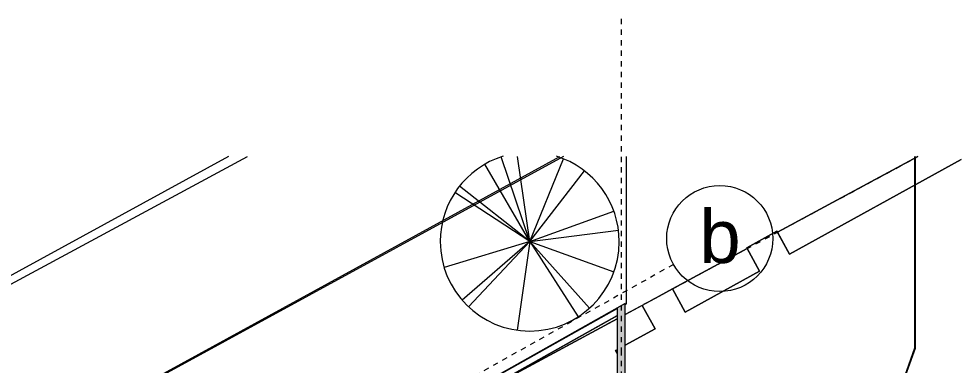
# Model space of a CAD drawing. Header units: metres. Extents: x -16.5 to 80.2, y 17.9 to 114.6.
# Drawn here: x 43.03 to 60.79, y 86.29 to 92.82 of the extents above; entities that cross this region are included whole.
import ezdxf

# ---------------------------------------------------------------- set-up
doc = ezdxf.new("R2010")
doc.units = ezdxf.units.M
doc.linetypes.add('IMPORT-HIDDEN2 _2_', pattern=[0.023813, 0.015875, -0.007938])
doc.linetypes.add('LíneaDeRejilla', pattern=[0.021, 0.012, -0.003, 0.003, -0.003])
for name, color, linetype, lineweight in [('00_URB_HUELLA JARDÍN', 7, 'Continuous', 5), ('00_URB_ZONAS VERDES_NO CTA', 63, 'Continuous', 5), ('00_VIA LOCAL LOTE A SEGREGAR', 253, 'Continuous', 5), ('A-MURO', 113, 'Continuous', 9), ('A-MURO-ACHU', 111, 'Continuous', 9), ('A-PISO', 51, 'Continuous', 9), ('A-PSAJ-ARBOL', 71, 'Continuous', 5), ('A-WALL', 113, 'Continuous', 18), ('A07-PROYECCION-01', 8, 'IMPORT-HIDDEN2 _2_', 5), ('H-HID-APAR', 6, 'Continuous', 5), ('S-REJI', 1, 'Continuous', 5), ('S-REJI-IDEN', 1, 'Continuous', 5)]:
    doc.layers.add(name, color=color, linetype=linetype, lineweight=lineweight)
doc.styles.add('Arial_5', font='arial.ttf', dxfattribs={"height": 1})

# ---------------------------------------------------------------- blocks, each defined once
blk = doc.blocks.new('DISPOSICIÓN URBANA JARDIN_dwg-1215257-Nivel 2')
at = {"layer": '00_URB_HUELLA JARDÍN', "color": 253, "flags": 128}
for points in [[(79.172, 127.528), (77.289, 124.349), (76.859, 124.602), (76.529, 124.045), (76.959, 123.789), (76.143, 122.412), (75.712, 122.668), (75.381, 122.108), (75.812, 121.853), (75.484, 121.3)], [(75.397, 121.152), (75.379, 121.122), (75.434, 121.089)]]:
    blk.add_lwpolyline(points, dxfattribs=at)
at = {"layer": '00_URB_ZONAS VERDES_NO CTA', "color": 254}
for p, q in [((75.19, 121.802), (75.566, 122.422)), ((73.62, 119.214), (75.102, 121.656)), ((75.102, 121.656), (73.62, 119.214))]:
    blk.add_line(p, q, dxfattribs=at)
at = {"layer": '00_URB_ZONAS VERDES_NO CTA', "color": 254, "flags": 128}
for points in [[(78.443, 127.163), (76.881, 124.589), (77.289, 124.349), (79.172, 127.528)], [(75.566, 122.422), (75.712, 122.668), (75.715, 122.666), (76.545, 124.035), (76.529, 124.045), (76.859, 124.602), (76.881, 124.589), (78.443, 127.163)], [(75.484, 121.3), (75.812, 121.853), (75.377, 122.11), (75.19, 121.802)], [(75.434, 121.089), (75.379, 121.122), (75.397, 121.152)]]:
    blk.add_lwpolyline(points, dxfattribs=at)
blk.add_lwpolyline([(76.959, 123.789), (76.545, 124.035), (75.715, 122.666), (76.143, 122.412)], close=True, dxfattribs=at)
at = {"layer": '00_VIA LOCAL LOTE A SEGREGAR', "color": 254, "flags": 128}
blk.add_lwpolyline([(50.324, 91.464), (54.768, 99.713), (67.544, 120.767)], dxfattribs=at)
at = {"layer": 'A07-PROYECCION-01', "color": 254}
for p, q in [((75.19, 121.802), (78.443, 127.163)), ((73.62, 119.214), (75.102, 121.656))]:
    blk.add_line(p, q, dxfattribs=at)
blk = doc.blocks.new('M_RPC Tree - Deciduous - Scarlet Oak - 6 mts-1356157-Nivel 2')
at = {"layer": 'A-PSAJ-ARBOL'}
for q in [(-0.23, 1.605), (-0.848, 1.458), (-0.539, 1.598), (0.634, 1.563), (1.032, 1.334), (-1.409, 0.927), (-1.323, 1.046), (1.585, 0.575), (1.673, 0.215), (-1.615, -0.485), (-1.277, -1.101), (-1.155, -1.229), (-0.24, -1.669), (0.91, -1.42), (1.129, -1.253), (1.587, -0.57)]:
    blk.add_line((0, 0), q, dxfattribs=at)
for start, end in [(107.3762, 180), (360, 72.6238), (180, 360)]:
    blk.add_arc((0, 0), 1.687, start, end, dxfattribs=at)
blk = doc.blocks.new('Grid - 4mm-563819-Nivel 2')
at = {"layer": 'S-REJI-IDEN'}
blk.add_circle((0, 0), 0.004, dxfattribs=at)

msp = doc.modelspace()

# ---------------------------------------------------------------- hatches: boundary and pattern name
at = {"layer": 'A-MURO-ACHU'}
msp.add_hatch(color=256, dxfattribs=at).paths.add_polyline_path([(54.311, 80.672), (54.461, 80.756), (54.461, 87.454), (54.311, 87.37), (54.311, 80.756)], flags=0)

# ---------------------------------------------------------------- linework, layer by layer
at = {"layer": 'A-MURO'}
for p, q in [((44.609, 81.922), (54.311, 87.361)), ((54.311, 87.224), (50.353, 85.005))]:
    msp.add_line(p, q, dxfattribs=at)
at = {"layer": 'A-PISO'}
for p, q in [((46.98, 90.229), (25.532, 78.496)), ((53.297, 90.229), (26.928, 75.839)), ((26.988, 75.873), (53.231, 90.229)), ((54.482, 87.45), (54.482, 90.229)), ((59.917, 90.229), (59.917, 86.617)), ((59.934, 86.617), (59.936, 90.229)), ((54.461, 87.439), (54.482, 87.45)), ((59.917, 86.617), (57.416, 79.65)), ((57.431, 79.662), (59.934, 86.617))]:
    msp.add_line(p, q, dxfattribs=at)
at = {"layer": 'A-WALL'}
for p, q in [((54.461, 87.454), (44.474, 81.856)), ((54.461, 80.756), (54.461, 87.454)), ((50.726, 85.223), (54.311, 87.233)), ((54.311, 87.233), (54.311, 80.844))]:
    msp.add_line(p, q, dxfattribs=at)
at = {"layer": 'A-WALL', "lineweight": 9}
msp.add_line((54.311, 87.37), (54.311, 87.233), dxfattribs=at)
at = {"layer": 'S-REJI', "linetype": 'LíneaDeRejilla'}
for p, q in [((54.386, 92.825), (54.386, 86.575)), ((55.371, 88.193), (49.919, 85.137)), ((54.386, 86.575), (54.386, 51.353))]:
    msp.add_line(p, q, dxfattribs=at)

# ---------------------------------------------------------------- block references
at = {"layer": 'A-PSAJ-ARBOL'}
msp.add_blockref('M_RPC Tree - Deciduous - Scarlet Oak - 6 mts-1356157-Nivel 2', (52.661, 88.624), dxfattribs=at)
at = {"layer": 'H-HID-APAR', "rotation": 329.59469028066}
msp.add_blockref('DISPOSICIÓN URBANA JARDIN_dwg-1215257-Nivel 2', (-72.033, 20.256), dxfattribs=at)
at = {"layer": 'S-REJI-IDEN', "xscale": 249.9999999999999, "yscale": 249.9999999999999, "zscale": 249.9999999999999, "rotation": 119.2725903057572}
msp.add_blockref('Grid - 4mm-563819-Nivel 2', (56.243, 88.682), dxfattribs=at)

# ---------------------------------------------------------------- texts
at = {"layer": 'S-REJI-IDEN', "insert": (56.249, 89.222), "char_height": 1, "width": 0.93044, "attachment_point": 2, "line_spacing_factor": 0.941778, "style": 'Arial_5'}
msp.add_mtext('b', dxfattribs=at)

doc.saveas('drawing.dxf')
